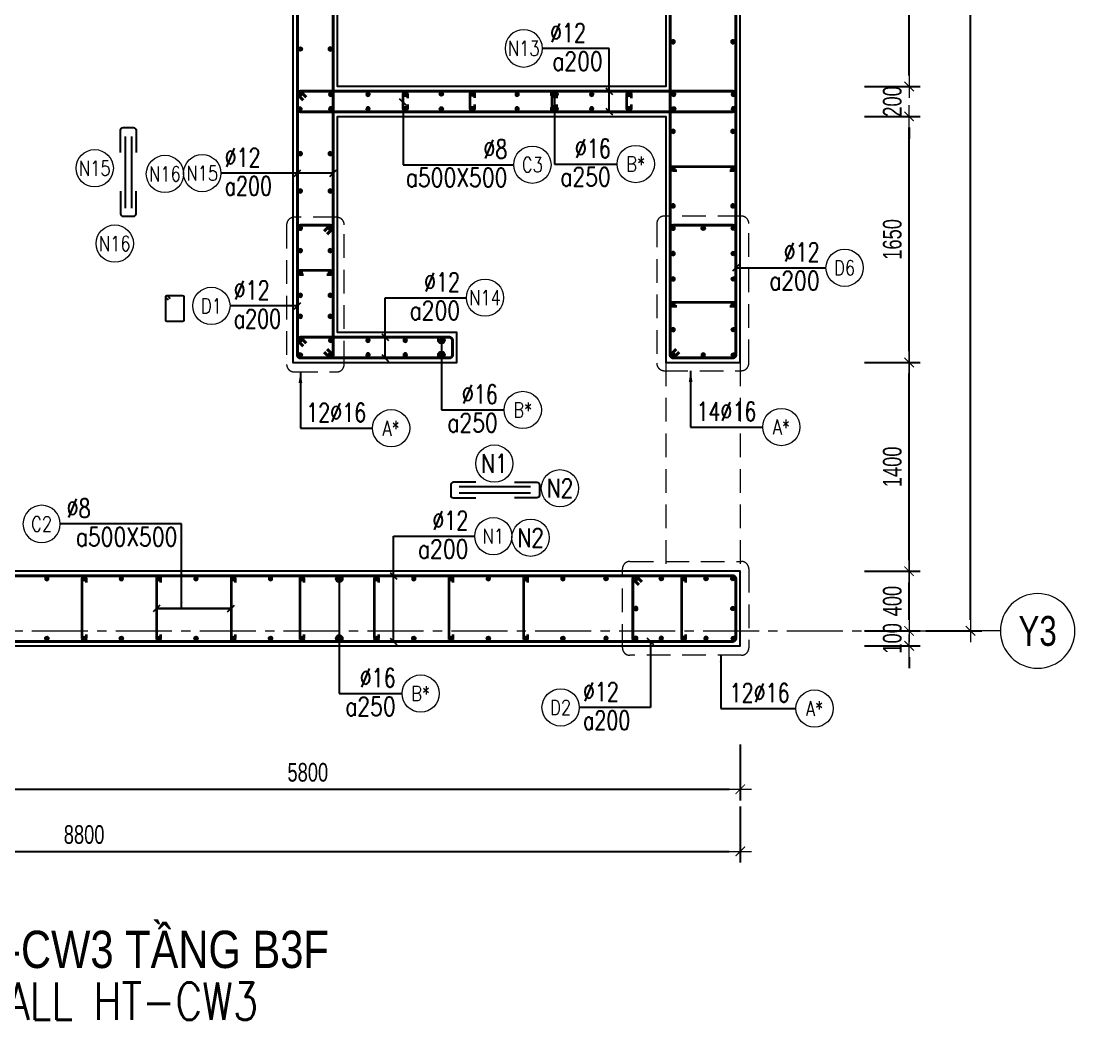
# Model space of a CAD drawing. Header units: millimetres. Extents: x 931337 to 1117500, y 19732 to 157199.
# Drawn here: x 954827 to 961893, y 60725 to 67422 of the extents above; entities that cross this region are included whole.
import ezdxf
from ezdxf.enums import TextEntityAlignment as Align

# ---------------------------------------------------------------- set-up
doc = ezdxf.new("R2010")
doc.units = ezdxf.units.MM
doc.header["$MEASUREMENT"] = 0
for name, pattern in [('HIDDEN', [9.525, 6.35, -3.175]), ('HIDDEN2', [4.7625, 3.175, -1.5875]), ('HT_Dim Grid$0$CENTER2', [1.125, 0.75, -0.125, 0.125, -0.125]), ('HT_Grid$0$CENTER2', [1.125, 0.75, -0.125, 0.125, -0.125])]:
    doc.linetypes.add(name, pattern=pattern)
doc.layers.get('0').update_dxf_attribs({"lineweight": 20})
doc.layers.get('Defpoints').update_dxf_attribs({"color": 151, "lineweight": 9})
doc.layers.add('Hidden', color=9, linetype='HIDDEN')
doc.layers.add('Ligature', color=1, linetype='Continuous')
for name, color, linetype, lineweight in [('HT_Core wall _B3F-B1F$0$NDC_S_WALL', 6, 'Continuous', 25), ('HT_Dim Grid$0$NDC_S_AXIS', 5, 'HT_Dim Grid$0$CENTER2', 13), ('HT_Dim Grid$0$NDC_S_SYMBOL', 1, 'Continuous', 15), ('HT_Dim Grid$0$NDC_S_TEXT SYMBOL', 7, 'Continuous', 20), ('HT_Grid$0$NDC_S_AXIS', 5, 'HT_Grid$0$CENTER2', 13), ('KC-LEADER', 153, 'Continuous', 18), ('KC-THEP', 6, 'Continuous', 40), ('NDC_S_ANNO', 7, 'Continuous', 20), ('NDC_S_BEAM', 3, 'HIDDEN2', 20), ('NDC_S_DIM', 1, 'Continuous', 15), ('NDC_S_ENG TITLE', 3, 'Continuous', 20), ('NDC_S_HIDDEN', 8, 'HIDDEN2', 13), ('NDC_S_LEADER', 1, 'Continuous', 15), ('NDC_S_REBAR', 4, 'Continuous', 35), ('NDC_S_STIRRUP', 4, 'Continuous', 40), ('NDC_S_TEXT SYMBOL', 7, 'Continuous', 20), ('NDC_S_VN TEXT', 7, 'Continuous', 20), ('NDC_S_VN TITLE', 6, 'Continuous', 35)]:
    doc.layers.add(name, color=color, linetype=linetype, lineweight=lineweight)
doc.styles.add('HT_Dim Grid$0$NDC_ANNO', font='', dxfattribs={"width": 0.8})
doc.styles.add('NDC_ANNO', font='', dxfattribs={"width": 0.8})
doc.styles.add('NDC_DIM', font='', dxfattribs={"width": 0.75})
doc.styles.add('NDC_EN TXT', font='romans.shx', dxfattribs={"width": 0.8})
doc.styles.add('NDC_VIE TXT', font='arial.ttf', dxfattribs={"width": 0.8})
doc.styles.get('HT_Dim Grid$0$NDC_ANNO').set_extended_font_data('Dotum')
doc.styles.get('NDC_ANNO').set_extended_font_data('Dotum')
doc.styles.get('NDC_DIM').set_extended_font_data('Dotum')
doc.dimstyles.new('NDC_dim_30', dxfattribs={"dimscale": 30, "dimtxt": 2.5, "dimasz": 1.5, "dimexe": 1.5, "dimexo": 2.5, "dimgap": 1, "dimtad": 1, "dimdec": 0, "dimzin": 0, "dimdsep": 46, "dimtxsty": 'NDC_DIM', "dimblk": 'DIMMARK', "dimcen": 0.09, "dimdle": 1.2, "dimclrd": 1, "dimclre": 1, "dimclrt": 3, "dimadec": 0, "dimazin": 0, "dimtfac": 1, "dimtdec": 0, "dimtix": 1, "dimtofl": 0, "dimtmove": 0, "dimatfit": 3, "dimfxl": 6, "dimfxlon": 1, "dimtolj": 1, "dimtzin": 0, "dimarcsym": 0})
doc.dimstyles.new('NDC_dim_50', dxfattribs={"dimscale": 50, "dimtxt": 2.5, "dimasz": 1.5, "dimexe": 1.5, "dimexo": 2.5, "dimgap": 1, "dimtad": 1, "dimdec": 0, "dimzin": 0, "dimdsep": 46, "dimtxsty": 'NDC_DIM', "dimblk": 'DIMMARK', "dimcen": 0.09, "dimdle": 1.2, "dimclrd": 1, "dimclre": 1, "dimclrt": 3, "dimadec": 0, "dimazin": 0, "dimtfac": 1, "dimtdec": 0, "dimtix": 1, "dimtofl": 0, "dimtmove": 0, "dimatfit": 3, "dimfxl": 6, "dimfxlon": 1, "dimtolj": 1, "dimtzin": 0, "dimarcsym": 0})

# ---------------------------------------------------------------- blocks, each defined once
blk = doc.blocks.new('Drawing name_symbol')
at = {"layer": 'NDC_S_ENG TITLE', "style": 'NDC_EN TXT', "width": 0.8}
blk.add_attdef('SECTDET1', text='', height=5, dxfattribs=at).set_placement((0, 1.01), align=Align.CENTER)
at = {"layer": 'NDC_S_TEXT SYMBOL', "lineweight": 25, "style": 'NDC_ANNO', "width": 0.8}
blk.add_attdef('SSCALE', text='', height=2.5, dxfattribs=at).set_placement((0, -4), align=Align.CENTER)
at = {"layer": 'NDC_S_VN TITLE', "style": 'NDC_VIE TXT', "width": 0.8}
blk.add_attdef('SECTDET2', text='', height=5, dxfattribs=at).set_placement((0, 7.97), align=Align.CENTER)
blk = doc.blocks.new('THEP')
at = {"layer": 'KC-LEADER', "color": 6}
blk.add_circle((0, 0), 14, dxfattribs=at)
at = {"layer": 'KC-THEP'}
for p, q in [((-14, 0), (14, 0)), ((9.9, 9.9), (-9.9, -9.9)), ((-9.9, 9.9), (9.9, -9.9)), ((0, 14), (0, -14))]:
    blk.add_line(p, q, dxfattribs=at)
blk = doc.blocks.new('DIMMARK')
at = {"layer": 'NDC_S_DIM', "color": 1}
blk.add_line((-1.5, 0), (1, 0), dxfattribs=at)
at = {"layer": 'NDC_S_DIM', "color": 2, "const_width": 0.1}
blk.add_lwpolyline([(-0.424, -0.424), (0.424, 0.424)], dxfattribs=at)
blk = doc.blocks.new('*U10')
blk.add_circle((2.5, 0), 2.5)
at = {"layer": 'NDC_S_VN TEXT', "color": 3, "style": 'NDC_EN TXT'}
for tag, width, p in [('DK2', 0.75, (-0.85, 0.85)), ('KC2', 0.8, (-0.85, -2.97))]:
    blk.add_attdef(tag, text='', height=2.5, dxfattribs=dict(at, width=width)).set_placement(p, align=Align.RIGHT)
at = {"layer": 'NDC_S_VN TEXT', "color": 7, "style": 'NDC_EN TXT', "width": 0.8}
blk.add_attdef('SH3', text='', height=2, dxfattribs=at).set_placement((2.5, 0), align=Align.MIDDLE)
blk = doc.blocks.new('*U9')
blk.add_circle((2.5, 0), 2.5)
at = {"layer": 'NDC_S_VN TEXT', "color": 3, "style": 'NDC_EN TXT', "width": 0.75}
blk.add_attdef('DK2', text='', height=2.5, dxfattribs=at).set_placement((-0.85, 0.85), align=Align.RIGHT)
at = {"layer": 'NDC_S_VN TEXT', "color": 7, "style": 'NDC_EN TXT', "width": 0.8}
blk.add_attdef('SH3', text='', height=2, dxfattribs=at).set_placement((2.5, 0), align=Align.MIDDLE)
blk = doc.blocks.new('*U11')
blk.add_circle((-2.5, 0), 2.5)
at = {"layer": 'NDC_S_VN TEXT', "color": 3, "style": 'NDC_EN TXT', "width": 0.75}
for tag, p in [('DK1', (0.5, 0.85)), ('KC1', (0.5, -2.97))]:
    blk.add_attdef(tag, p, '', height=2.5, dxfattribs=at)
at = {"layer": 'NDC_S_VN TEXT', "color": 7, "style": 'NDC_EN TXT', "width": 0.8}
blk.add_attdef('SH2', text='', height=2, dxfattribs=at).set_placement((-2.5, 0), align=Align.MIDDLE)
blk = doc.blocks.new('A$C7BC65A55')
at = {"layer": 'Ligature'}
for p, q in [((-15.2, 372, 0), (-15.2, 38.5, 0)), ((15.2, 372, 0), (15.2, 38.5, 0))]:
    blk.add_line(p, q, dxfattribs=at)
for points in [[(-36.2, 296.5), (-36.2, 400.9, -0.414214), (-24, 413.1), (24, 413.1, -0.414214), (36.2, 400.9), (36.2, 296.5)], [(-36.2, 116.5), (-36.2, 12.2, 0.414214), (-24, 0), (24, 0, 0.414214), (36.2, 12.2), (36.2, 116.5)]]:
    blk.add_lwpolyline(points, format="xyb", dxfattribs=at)
blk = doc.blocks.new('*D713')
at = {"layer": 'Defpoints', "color": 0, "ltscale": 200, "transparency": 16777216}
for p in [(953849.2, 64153.8), (959649.2, 64153.8), (959649.2, 62271.6)]:
    blk.add_point(p, dxfattribs=at)
at = {"layer": 'NDC_S_DIM', "color": 1, "lineweight": -2, "ltscale": 200, "transparency": 16777216}
for p, q in [((953849.2, 62571.6), (953849.2, 62196.6)), ((959649.2, 62571.6), (959649.2, 62196.6)), ((953924.2, 62271.6), (959574.2, 62271.6))]:
    blk.add_line(p, q, dxfattribs=at)
at = {"layer": 'NDC_S_DIM', "color": 1, "lineweight": -2, "ltscale": 200, "transparency": 16777216, "xscale": 75, "yscale": 75, "zscale": 75, "rotation": 180}
blk.add_blockref('DIMMARK', (953849.2, 62271.6), dxfattribs=at)
at = {"layer": 'NDC_S_DIM', "color": 1, "lineweight": -2, "ltscale": 200, "transparency": 16777216, "xscale": 75, "yscale": 75, "zscale": 75}
blk.add_blockref('DIMMARK', (959649.2, 62271.6), dxfattribs=at)
at = {"layer": 'NDC_S_DIM', "color": 3, "ltscale": 200, "transparency": 16777216, "insert": (956749.2, 62384.2), "char_height": 125, "attachment_point": 5, "style": 'NDC_DIM'}
blk.add_mtext('\\A1;5800', dxfattribs=at)
blk = doc.blocks.new('*D732')
at = {"layer": 'Defpoints', "color": 0, "ltscale": 200, "transparency": 16777216}
for p in [(959621.4, 63732.7), (960781.5, 63732.7), (959706.6, 63332.7)]:
    blk.add_point(p, dxfattribs=at)
at = {"layer": 'NDC_S_DIM', "color": 1, "lineweight": -2, "ltscale": 200, "transparency": 16777216}
for p, q in [((960481.5, 63732.7), (960856.5, 63732.7)), ((960781.5, 63407.7), (960781.5, 63657.7)), ((960481.5, 63332.7), (960856.5, 63332.7))]:
    blk.add_line(p, q, dxfattribs=at)
at = {"layer": 'NDC_S_DIM', "color": 1, "lineweight": -2, "ltscale": 200, "transparency": 16777216, "xscale": 75, "yscale": 75, "zscale": 75}
for p, rotation in [((960781.5, 63732.7), 90), ((960781.5, 63332.7), 270)]:
    blk.add_blockref('DIMMARK', p, dxfattribs=dict(at, rotation=rotation))
at = {"layer": 'NDC_S_DIM', "color": 3, "ltscale": 200, "transparency": 16777216, "insert": (960668.9, 63532.7), "char_height": 125, "attachment_point": 5, "rotation": 90, "style": 'NDC_DIM'}
blk.add_mtext('\\A1;400', dxfattribs=at)
blk = doc.blocks.new('*D733')
at = {"layer": 'Defpoints', "color": 0, "ltscale": 200, "transparency": 16777216}
for p in [(959649.2, 65132.7), (960781.5, 65132.7), (959621.4, 63732.7)]:
    blk.add_point(p, dxfattribs=at)
at = {"layer": 'NDC_S_DIM', "color": 1, "lineweight": -2, "ltscale": 200, "transparency": 16777216}
for p, q in [((960481.5, 65132.7), (960856.5, 65132.7)), ((960781.5, 63807.7), (960781.5, 65057.7)), ((960481.5, 63732.7), (960856.5, 63732.7))]:
    blk.add_line(p, q, dxfattribs=at)
at = {"layer": 'NDC_S_DIM', "color": 1, "lineweight": -2, "ltscale": 200, "transparency": 16777216, "xscale": 75, "yscale": 75, "zscale": 75}
for p, rotation in [((960781.5, 65132.7), 90), ((960781.5, 63732.7), 270)]:
    blk.add_blockref('DIMMARK', p, dxfattribs=dict(at, rotation=rotation))
at = {"layer": 'NDC_S_DIM', "color": 3, "ltscale": 200, "transparency": 16777216, "insert": (960668.9, 64432.7), "char_height": 125, "attachment_point": 5, "rotation": 90, "style": 'NDC_DIM'}
blk.add_mtext('\\A1;1400', dxfattribs=at)
blk = doc.blocks.new('*D734')
at = {"layer": 'Defpoints', "color": 0, "ltscale": 200, "transparency": 16777216}
for p in [(959149.2, 66782.7), (960781.5, 66782.7), (959649.2, 65132.7)]:
    blk.add_point(p, dxfattribs=at)
at = {"layer": 'NDC_S_DIM', "color": 1, "lineweight": -2, "ltscale": 200, "transparency": 16777216}
for p, q in [((960481.5, 66782.7), (960856.5, 66782.7)), ((960781.5, 65207.7), (960781.5, 66707.7)), ((960481.5, 65132.7), (960856.5, 65132.7))]:
    blk.add_line(p, q, dxfattribs=at)
at = {"layer": 'NDC_S_DIM', "color": 1, "lineweight": -2, "ltscale": 200, "transparency": 16777216, "xscale": 75, "yscale": 75, "zscale": 75}
for p, rotation in [((960781.5, 66782.7), 90), ((960781.5, 65132.7), 270)]:
    blk.add_blockref('DIMMARK', p, dxfattribs=dict(at, rotation=rotation))
at = {"layer": 'NDC_S_DIM', "color": 3, "ltscale": 200, "transparency": 16777216, "insert": (960668.9, 65957.7), "char_height": 125, "attachment_point": 5, "rotation": 90, "style": 'NDC_DIM'}
blk.add_mtext('\\A1;1650', dxfattribs=at)
blk = doc.blocks.new('*D735')
at = {"layer": 'Defpoints', "color": 0, "ltscale": 200, "transparency": 16777216}
for p in [(959149.2, 66982.7), (960781.5, 66982.7), (959149.2, 66782.7)]:
    blk.add_point(p, dxfattribs=at)
at = {"layer": 'NDC_S_DIM', "color": 1, "lineweight": -2, "ltscale": 200, "transparency": 16777216}
for p, q in [((960781.5, 67057.7), (960781.5, 67132.7)), ((960481.5, 66982.7), (960856.5, 66982.7)), ((960481.5, 66782.7), (960856.5, 66782.7)), ((960781.5, 66707.7), (960781.5, 66632.7))]:
    blk.add_line(p, q, dxfattribs=at)
at = {"layer": 'NDC_S_DIM', "color": 1, "lineweight": -2, "ltscale": 200, "transparency": 16777216, "xscale": 75, "yscale": 75, "zscale": 75}
for p, rotation in [((960781.5, 66982.7), 270), ((960781.5, 66782.7), 90)]:
    blk.add_blockref('DIMMARK', p, dxfattribs=dict(at, rotation=rotation))
at = {"layer": 'NDC_S_DIM', "color": 3, "ltscale": 200, "transparency": 16777216, "insert": (960668.9, 66882.7), "char_height": 125, "attachment_point": 5, "rotation": 90, "style": 'NDC_DIM'}
blk.add_mtext('\\A1;200', dxfattribs=at)
blk = doc.blocks.new('*D736')
at = {"layer": 'Defpoints', "color": 0, "ltscale": 200, "transparency": 16777216}
for p in [(959149.2, 71932.7), (960781.5, 71932.7), (959149.2, 66982.7)]:
    blk.add_point(p, dxfattribs=at)
at = {"layer": 'NDC_S_DIM', "color": 1, "lineweight": -2, "ltscale": 200, "transparency": 16777216}
for p, q in [((960481.5, 71932.7), (960856.5, 71932.7)), ((960781.5, 67057.7), (960781.5, 71857.7)), ((960481.5, 66982.7), (960856.5, 66982.7))]:
    blk.add_line(p, q, dxfattribs=at)
at = {"layer": 'NDC_S_DIM', "color": 1, "lineweight": -2, "ltscale": 200, "transparency": 16777216, "xscale": 75, "yscale": 75, "zscale": 75}
for p, rotation in [((960781.5, 71932.7), 90), ((960781.5, 66982.7), 270)]:
    blk.add_blockref('DIMMARK', p, dxfattribs=dict(at, rotation=rotation))
at = {"layer": 'NDC_S_DIM', "color": 3, "ltscale": 200, "transparency": 16777216, "insert": (960668.9, 69457.7), "char_height": 125, "attachment_point": 5, "rotation": 90, "style": 'NDC_DIM'}
blk.add_mtext('\\A1;4950', dxfattribs=at)
blk = doc.blocks.new('*D738')
at = {"layer": 'Defpoints', "color": 0, "ltscale": 200, "transparency": 16777216}
for p in [(960442.6, 72332.7), (961193.2, 72332.7), (960442.6, 63332.7)]:
    blk.add_point(p, dxfattribs=at)
at = {"layer": 'NDC_S_DIM', "color": 1, "lineweight": -2, "ltscale": 200, "transparency": 16777216}
for p, q in [((960893.2, 72332.7), (961268.2, 72332.7)), ((961193.2, 63407.7), (961193.2, 72257.7)), ((960893.2, 63332.7), (961268.2, 63332.7))]:
    blk.add_line(p, q, dxfattribs=at)
at = {"layer": 'NDC_S_DIM', "color": 1, "lineweight": -2, "ltscale": 200, "transparency": 16777216, "xscale": 75, "yscale": 75, "zscale": 75}
for p, rotation in [((961193.2, 72332.7), 90), ((961193.2, 63332.7), 270)]:
    blk.add_blockref('DIMMARK', p, dxfattribs=dict(at, rotation=rotation))
at = {"layer": 'NDC_S_DIM', "color": 3, "ltscale": 200, "transparency": 16777216, "insert": (961080.6, 67832.7), "char_height": 125, "attachment_point": 5, "rotation": 90, "style": 'NDC_DIM'}
blk.add_mtext('\\A1;9000', dxfattribs=at)
blk = doc.blocks.new('*U93')
at = {"layer": 'HT_Dim Grid$0$NDC_S_SYMBOL'}
blk.add_line((5, 0), (9, 0), dxfattribs=at)
blk.add_circle((0, 0), 5, dxfattribs=at)
at = {"layer": 'HT_Dim Grid$0$NDC_S_TEXT SYMBOL', "color": 7, "style": 'HT_Dim Grid$0$NDC_ANNO', "width": 0.8}
blk.add_attdef('GRID', text='', height=4, rotation=270, dxfattribs=at).set_placement((0, 0), align=Align.MIDDLE)
blk = doc.blocks.new('*D740')
at = {"layer": 'Defpoints', "color": 0, "ltscale": 200, "transparency": 16777216}
for p in [(959706.6, 63332.7), (959649.2, 63232.7), (960781.5, 63232.7)]:
    blk.add_point(p, dxfattribs=at)
at = {"layer": 'NDC_S_DIM', "color": 1, "lineweight": -2, "ltscale": 200, "transparency": 16777216}
for p, q in [((960781.5, 63407.7), (960781.5, 63482.7)), ((960481.5, 63332.7), (960856.5, 63332.7)), ((960481.5, 63232.7), (960856.5, 63232.7)), ((960781.5, 63157.7), (960781.5, 63082.7))]:
    blk.add_line(p, q, dxfattribs=at)
at = {"layer": 'NDC_S_DIM', "color": 1, "lineweight": -2, "ltscale": 200, "transparency": 16777216, "xscale": 75, "yscale": 75, "zscale": 75}
for p, rotation in [((960781.5, 63332.7), 270), ((960781.5, 63232.7), 90)]:
    blk.add_blockref('DIMMARK', p, dxfattribs=dict(at, rotation=rotation))
at = {"layer": 'NDC_S_DIM', "color": 3, "ltscale": 200, "transparency": 16777216, "insert": (960668.9, 63282.7), "char_height": 125, "attachment_point": 5, "rotation": 90, "style": 'NDC_DIM'}
blk.add_mtext('\\A1;100', dxfattribs=at)
blk = doc.blocks.new('*D747')
at = {"layer": 'Defpoints', "color": 0, "ltscale": 200, "transparency": 16777216}
for p in [(959649.2, 63611.5), (950849.2, 63112), (959649.2, 61854.5)]:
    blk.add_point(p, dxfattribs=at)
at = {"layer": 'NDC_S_DIM', "color": 1, "lineweight": -2, "ltscale": 200, "transparency": 16777216}
for p, q in [((950849.2, 62154.5), (950849.2, 61779.5)), ((959649.2, 62154.5), (959649.2, 61779.5)), ((950924.2, 61854.5), (959574.2, 61854.5))]:
    blk.add_line(p, q, dxfattribs=at)
at = {"layer": 'NDC_S_DIM', "color": 1, "lineweight": -2, "ltscale": 200, "transparency": 16777216, "xscale": 75, "yscale": 75, "zscale": 75, "rotation": 180}
blk.add_blockref('DIMMARK', (950849.2, 61854.5), dxfattribs=at)
at = {"layer": 'NDC_S_DIM', "color": 1, "lineweight": -2, "ltscale": 200, "transparency": 16777216, "xscale": 75, "yscale": 75, "zscale": 75}
blk.add_blockref('DIMMARK', (959649.2, 61854.5), dxfattribs=at)
at = {"layer": 'NDC_S_DIM', "color": 3, "ltscale": 200, "transparency": 16777216, "insert": (955249.2, 61967), "char_height": 125, "attachment_point": 5, "style": 'NDC_DIM'}
blk.add_mtext('\\A1;8800', dxfattribs=at)

msp = doc.modelspace()

# ---------------------------------------------------------------- linework, layer by layer
for centre in [(955320.463, 66435.011), (955791.432, 66396.851), (955454.911, 65930.008), (957999.86, 64454.904), (958439.961, 64289.147), (958243.131, 63957.633)]:
    msp.add_circle(centre, 125)
at = {"layer": 'HT_Core wall _B3F-B1F$0$NDC_S_WALL'}
for points in [[(956649.189, 69582.693), (956649.189, 65132.693), (957749.189, 65132.693), (957749.189, 65332.693), (956949.189, 65332.693), (956949.189, 66782.693), (959149.189, 66782.693), (959149.189, 65132.693), (959649.189, 65132.693), (959649.189, 72432.693)], [(959149.189, 71932.693), (959149.189, 66982.693), (956949.189, 66982.693), (956949.189, 71932.693)], [(947849.189, 63232.693), (959649.189, 63232.693), (959649.189, 63732.693), (953849.189, 63732.693), (953849.189, 69582.693)]]:
    msp.add_lwpolyline(points, dxfattribs=at)
at = {"layer": 'HT_Grid$0$NDC_S_AXIS', "ltscale": 500}
msp.add_line((945899.813, 63332.693), (961193.189, 63332.693), dxfattribs=at)
at = {"layer": 'Ligature'}
msp.add_lwpolyline([(955814.676, 65551.016), (955798.71, 65566.982, -0.66817864), (955804.483, 65580.92), (955909.112, 65580.92, -0.41421356), (955917.277, 65572.756), (955917.277, 65415.648, -0.41421356), (955909.112, 65407.483), (955804.483, 65407.483, -0.41421356), (955796.318, 65415.648), (955796.318, 65572.756, -0.66817864), (955810.256, 65578.529), (955826.222, 65562.563)], format="xyb", dxfattribs=at)
at = {"layer": 'NDC_S_BEAM', "ltscale": 50}
for p, q in [((959149.189, 65132.693), (959149.189, 63732.693)), ((959649.189, 65132.693), (959649.189, 63732.693))]:
    msp.add_line(p, q, dxfattribs=at)
at = {"layer": 'NDC_S_HIDDEN', "ltscale": 50}
for points in [[(956657.304, 65069.606), (956943.374, 65069.606, 0.41421356), (956993.374, 65119.606), (956993.374, 66056.082, 0.41421356), (956943.374, 66106.082), (956657.304, 66106.082, 0.41421356), (956607.304, 66056.082), (956607.304, 65119.606, 0.41421356)], [(959656.591, 66113.967), (959139.25, 66113.967, 0.41421356), (959089.25, 66063.967), (959089.25, 65127.491, 0.41421356), (959139.25, 65077.491), (959656.591, 65077.491, 0.41421356), (959706.591, 65127.491), (959706.591, 66063.967, 0.41421356)], [(959656.591, 63169.606), (958908.9, 63169.606, -0.41421356), (958858.9, 63219.606), (958858.9, 63748.411, -0.41421356), (958908.9, 63798.411), (959656.591, 63798.411, -0.41421356), (959706.591, 63748.411), (959706.591, 63219.606, -0.41421356)]]:
    msp.add_lwpolyline(points, format="xyb", close=True, dxfattribs=at)
at = {"layer": 'NDC_S_REBAR'}
for points in [[(957417.701, 66861.438), (957417.701, 66836.438, -1), (957387.701, 66836.438), (957387.701, 66930.845, -1), (957417.701, 66930.845), (957417.701, 66905.845)], [(957867.112, 66862.846), (957867.112, 66837.846, -1), (957837.112, 66837.846), (957837.112, 66932.253, -1), (957867.112, 66932.253), (957867.112, 66907.253)], [(958417.701, 66861.438), (958417.701, 66836.438, -1), (958387.701, 66836.438), (958387.701, 66930.845, -1), (958417.701, 66930.845), (958417.701, 66905.845)], [(958917.701, 66861.438), (958917.701, 66836.438, -1), (958887.701, 66836.438), (958887.701, 66930.845, -1), (958917.701, 66930.845), (958917.701, 66905.845)], [(959224.189, 66417.693), (959199.189, 66417.693, -1), (959199.189, 66447.693), (959604.658, 66447.693, -1), (959604.658, 66417.693), (959579.658, 66417.693)], [(956720.727, 65720.794), (956695.727, 65720.794, -1), (956695.727, 65750.794), (956902.751, 65750.794, -1), (956902.751, 65720.794), (956877.751, 65720.794)], [(959224.189, 65507.693), (959199.189, 65507.693, -1), (959199.189, 65537.693), (959604.658, 65537.693, -1), (959604.658, 65507.693), (959579.658, 65507.693)], [(955264.3, 63657.693), (955264.3, 63682.693, 1), (955234.3, 63682.693), (955234.3, 63282.693, 1), (955264.3, 63282.693), (955264.3, 63307.693)], [(955764.3, 63657.693), (955764.3, 63682.693, 1), (955734.3, 63682.693), (955734.3, 63282.693, 1), (955764.3, 63282.693), (955764.3, 63307.693)], [(956264.3, 63657.693), (956264.3, 63682.693, 1), (956234.3, 63682.693), (956234.3, 63282.693, 1), (956264.3, 63282.693), (956264.3, 63307.693)], [(956724.852, 63657.693), (956724.852, 63682.693, 1), (956694.852, 63682.693), (956694.852, 63282.693, 1), (956724.852, 63282.693), (956724.852, 63307.693)], [(957224.852, 63657.693), (957224.852, 63682.693, 1), (957194.852, 63682.693), (957194.852, 63282.693, 1), (957224.852, 63282.693), (957224.852, 63307.693)], [(957724.852, 63657.693), (957724.852, 63682.693, 1), (957694.852, 63682.693), (957694.852, 63282.693, 1), (957724.852, 63282.693), (957724.852, 63307.693)], [(958224.852, 63657.693), (958224.852, 63682.693, 1), (958194.852, 63682.693), (958194.852, 63282.693, 1), (958224.852, 63282.693), (958224.852, 63307.693)], [(959284.451, 63657.693), (959284.451, 63682.693, 1), (959254.451, 63682.693), (959254.451, 63282.693, 1), (959284.451, 63282.693), (959284.451, 63307.693)]]:
    msp.add_lwpolyline(points, format="xyb", dxfattribs=at)
at = {"layer": 'NDC_S_STIRRUP'}
for points in [[(956879.189, 65222.693), (956919.189, 65182.693, -0.41421356), (956899.189, 65162.693), (956699.189, 65162.693, -0.41421356), (956679.189, 65182.693), (956679.189, 72382.693, -0.41421356), (956699.189, 72402.693), (956899.189, 72402.693, -0.41421356), (956919.189, 72382.693), (956919.189, 65182.693, -0.41421356), (956899.189, 65162.693), (956859.189, 65202.693)], [(959219.189, 72342.693), (959179.189, 72382.693, -0.41421356), (959199.189, 72402.693), (959599.189, 72402.693, -0.41421356), (959619.189, 72382.693), (959619.189, 65182.693, -0.41421356), (959599.189, 65162.693), (959199.189, 65162.693, -0.41421356), (959179.189, 65182.693), (959179.189, 72382.693, -0.41421356), (959199.189, 72402.693), (959239.189, 72362.693)], [(956719.189, 66891.778), (956679.189, 66931.778, -0.41421356), (956699.189, 66951.778), (959599.189, 66951.778, -0.41421356), (959619.189, 66931.778), (959619.189, 66832.693, -0.41421356), (959599.189, 66812.693), (956699.189, 66812.693, -0.41421356), (956679.189, 66832.693), (956679.189, 66931.778, -0.41421356), (956699.189, 66951.778), (956739.189, 66911.778)], [(956879.3, 65992.693), (956919.3, 66032.693, 0.41421356), (956899.3, 66052.693), (956699.3, 66052.693, 0.41421356), (956679.3, 66032.693), (956679.189, 65182.693, 0.41421356), (956699.189, 65162.693), (956899.189, 65162.693, 0.41421356), (956919.189, 65182.693), (956919.3, 66032.693, 0.41421356), (956899.3, 66052.693), (956859.3, 66012.693)], [(959219.189, 65222.693), (959179.189, 65182.693, 0.41421356), (959199.189, 65162.693), (959599.189, 65162.693, 0.41421356), (959619.189, 65182.693), (959619.189, 66032.51, 0.41421356), (959599.189, 66052.51), (959199.189, 66052.51, 0.41421356), (959179.189, 66032.51), (959179.189, 65182.693, 0.41421356), (959199.189, 65162.693), (959239.189, 65202.693)], [(956719.189, 65241.778), (956679.189, 65281.778, -0.41421356), (956699.189, 65301.778), (957699.189, 65301.778, -0.41421356), (957719.189, 65281.778), (957719.189, 65182.693, -0.41421356), (957699.189, 65162.693), (956699.189, 65162.693, -0.41421356), (956679.189, 65182.693), (956679.189, 65281.778, -0.41421356), (956699.189, 65301.778), (956739.189, 65261.778)], [(947939.189, 63662.693), (947899.189, 63702.693, 0.41421356), (947879.189, 63682.693), (947879.189, 63282.693, 0.41421356), (947899.189, 63262.693), (959599.189, 63262.693, 0.41421356), (959619.189, 63282.693), (959619.189, 63682.693, 0.41421356), (959599.189, 63702.693), (947899.189, 63702.693, 0.41421356), (947879.189, 63682.693), (947919.189, 63642.693)], [(958989.189, 63662.693), (958949.189, 63702.693, 0.41421356), (958929.189, 63682.693), (958929.189, 63282.693, 0.41421356), (958949.189, 63262.693), (959599.189, 63262.693, 0.41421356), (959619.189, 63282.693), (959619.189, 63682.693, 0.41421356), (959599.189, 63702.693), (958949.189, 63702.693, 0.41421356), (958929.189, 63682.693), (958969.189, 63642.693)]]:
    msp.add_lwpolyline(points, format="xyb", dxfattribs=at)

# ---------------------------------------------------------------- block references
at = {"layer": 'Hidden', "xscale": 1.44, "yscale": 1.44, "zscale": 1.44}
msp.add_blockref('A$C7BC65A55', (955545.543, 66112.73, 0.03), dxfattribs=at)
at = {"layer": 'Hidden', "xscale": 1.44, "yscale": 1.44, "zscale": 1.44, "rotation": 270}
msp.add_blockref('A$C7BC65A55', (957707.749, 64277.378, 0.03), dxfattribs=at)
at = {"layer": 'HT_Dim Grid$0$NDC_S_AXIS'}
ref = msp.add_blockref('*U93', (961643.189, 63332.693), dxfattribs=dict(at, xscale=-50, yscale=50, zscale=50))
ref.add_attrib('GRID', 'Y3', dxfattribs={"layer": 'HT_Dim Grid$0$NDC_S_TEXT SYMBOL', "color": 7, "height": 200, "style": 'HT_Dim Grid$0$NDC_ANNO', "width": 0.8}).set_placement((961643.189, 63332.693), align=Align.MIDDLE)
at = {"layer": 'KC-THEP', "xscale": -1}
for p, rotation in [((959199.189, 67282.693), 170.331435563619), ((959599.189, 67282.693), 170.331435563619), ((956899.189, 67234.24), 350.3314355636191), ((956902.701, 66930.845), 170.331435563619), ((957152.701, 66930.845), 170.331435563619), ((957402.701, 66930.845), 170.331435563619), ((957852.112, 66932.253), 170.331435563619), ((958152.701, 66930.845), 170.331435563619), ((958402.701, 66930.845), 170.331435563619), ((958652.701, 66930.845), 170.331435563619), ((958902.701, 66930.845), 170.331435563619), ((959202.701, 66930.845), 170.331435563619), ((959602.701, 66930.845), 170.331435563619), ((956902.701, 66833.345), 170.331435563619), ((957152.701, 66833.345), 170.331435563619), ((957402.701, 66833.345), 170.331435563619), ((957852.112, 66832.693), 170.331435563619), ((958152.701, 66833.345), 170.331435563619), ((958402.701, 66833.345), 170.331435563619), ((958652.701, 66833.345), 170.331435563619), ((958902.701, 66833.345), 170.331435563619), ((959602.701, 66833.345), 170.331435563619), ((959199.189, 66682.693), 170.331435563619), ((959599.189, 66682.693), 170.331435563619), ((956699.189, 66532.693), 350.3314355640657), ((956899.189, 66532.693), 350.3314355640657), ((959199.189, 66432.693), 170.331435563619), ((959599.189, 66432.693), 170.331435563619), ((956699.189, 66282.693), 350.3314355640657), ((956899.189, 66282.693), 350.3314355640657), ((959199.189, 66182.693), 170.331435563619), ((959599.189, 66182.693), 170.331435563619), ((956699.189, 66032.693), 350.3314355640657), ((956899.189, 66032.693), 350.3314355640657), ((959199.189, 66032.693), 170.331435563619), ((956699.189, 65882.693), 350.3314355640657), ((956899.189, 65882.693), 350.3314355640657), ((959199.189, 65862.693), 170.331435563619), ((956699.189, 65732.693), 350.3314355640657), ((956899.189, 65732.693), 350.3314355640657), ((959199.189, 65692.693), 170.331435563619), ((956699.189, 65582.693), 350.3314355640657), ((956699.189, 65582.693), 350.3314355640657), ((956699.3, 65582.693), 350.3314355636191), ((956899.189, 65582.693), 350.3314355640657), ((956899.189, 65582.693), 350.3314355640657), ((959199.189, 65522.693), 170.331435563619), ((956699.189, 65441.934), 350.3314355640657), ((956699.189, 65441.934), 350.3314355640657), ((956699.3, 65441.934), 350.3314355636191), ((956899.189, 65441.934), 350.3314355640657), ((956899.189, 65441.934), 350.3314355640657), ((959199.189, 65352.693), 170.331435563619), ((956902.701, 65280.845), 170.331435563619), ((957152.701, 65280.845), 170.331435563619), ((957402.701, 65280.845), 170.331435563619), ((956695.677, 65182.693), 350.3314355640657), ((956695.677, 65182.693), 350.3314355640657), ((957152.701, 65183.345), 170.331435563619), ((957402.701, 65183.345), 170.331435563619), ((959199.189, 65182.693), 170.331435563619), ((959400.945, 65182.693), 170.331435563619), ((954999.3, 63682.693), 350.3314355636191), ((955249.3, 63682.693), 350.3314355636191), ((955499.3, 63682.693), 350.3314355636191), ((955749.3, 63682.693), 350.3314355636191), ((955999.3, 63682.693), 350.3314355636191), ((956249.3, 63682.693), 350.3314355636191), ((956499.3, 63682.693), 350.3314355636191), ((956709.852, 63682.693), 350.3314355636191), ((956959.852, 63682.693), 350.3314355636191), ((957209.852, 63682.693), 350.3314355636191), ((957459.852, 63682.693), 350.3314355636191), ((957709.852, 63682.693), 350.3314355636191), ((957959.852, 63682.693), 350.3314355636191), ((958209.852, 63682.693), 350.3314355636191), ((958459.852, 63682.693), 350.3314355636191), ((958949.189, 63482.693), 350.3314355636191), ((958749.189, 63282.693), 170.331435563619), ((958949.189, 63282.693), 170.331435563619), ((959119.451, 63282.693), 170.331435563619), ((959269.451, 63282.693), 170.331435563619), ((959419.451, 63282.693), 170.331435563619)]:
    msp.add_blockref('THEP', p, dxfattribs=dict(at, rotation=rotation))
at = {"layer": 'KC-THEP'}
for p, rotation in [((956699.217, 67233.939), 189.6685644363809), ((956695.677, 66930.845), 189.6685644363809), ((957645.088, 66932.253), 189.6685644363809), ((956695.677, 66833.345), 189.6685644363809), ((957645.088, 66832.693), 189.6685644363809), ((959202.701, 66833.626), 9.668564436380946), ((959400.945, 66032.51), 9.668564436380946), ((959602.701, 66032.693), 9.668564436380946), ((959602.701, 65862.693), 9.668564436380946), ((959602.701, 65692.693), 9.668564436380946), ((959602.701, 65522.693), 9.668564436380946), ((959602.701, 65352.693), 9.668564436380946), ((956695.677, 65280.845), 189.6685644363809), ((957645.088, 65282.253), 189.6685644363809), ((956699.3, 65182.693), 189.6685644363809), ((956899.189, 65182.693), 189.6685644368275), ((956899.189, 65182.693), 189.6685644368275), ((957645.088, 65182.693), 189.6685644363809), ((959602.701, 65182.693), 9.668564436380946), ((958749.189, 63682.693), 9.668564436380946), ((958949.189, 63682.693), 9.66856443638095), ((959119.451, 63682.693), 9.66856443638095), ((959269.451, 63682.693), 9.66856443638095), ((959419.451, 63682.693), 9.66856443638095), ((959599.189, 63682.693), 9.66856443638095), ((959599.189, 63482.693), 9.66856443638095), ((954999.3, 63282.693), 189.6685644363809), ((955249.3, 63282.693), 189.6685644363809), ((955499.3, 63282.693), 189.6685644363809), ((955749.3, 63282.693), 189.6685644363809), ((955999.3, 63282.693), 189.6685644363809), ((956249.3, 63282.693), 189.6685644363809), ((956499.3, 63282.693), 189.6685644363809), ((956709.852, 63282.693), 189.6685644363809), ((956959.852, 63282.693), 189.6685644363809), ((957209.852, 63282.693), 189.6685644363809), ((957459.852, 63282.693), 189.6685644363809), ((957709.852, 63282.693), 189.6685644363809), ((957959.852, 63282.693), 189.6685644363809), ((958209.852, 63282.693), 189.6685644363809), ((958459.852, 63282.693), 189.6685644363809), ((959602.701, 63282.693), 9.66856443638095)]:
    msp.add_blockref('THEP', p, dxfattribs=dict(at, rotation=rotation))
at = {"layer": 'NDC_S_ANNO'}
ref = msp.add_blockref('Drawing name_symbol', (954313.901, 60674.083), dxfattribs=dict(at, xscale=50, yscale=50, zscale=50))
ref.add_attrib('SECTDET1', 'DETAIL OF CORE WALL HT-CW3', dxfattribs={"layer": 'NDC_S_ENG TITLE', "height": 250, "style": 'NDC_EN TXT', "width": 0.8}).set_placement((954313.901, 60724.646), align=Align.CENTER)
ref.add_attrib('SECTDET2', 'CHI TIẾT LÕI VÁCH HT-CW3 TẦNG B3F', dxfattribs={"layer": 'NDC_S_VN TITLE', "height": 250, "style": 'NDC_VIE TXT', "width": 0.8}).set_placement((954313.901, 61072.616), align=Align.CENTER)
at = {"layer": 'NDC_S_VN TEXT'}
ref = msp.add_blockref('*U10', (958322.211, 67238.626), dxfattribs=dict(at, xscale=-50, yscale=50, zscale=50))
ref.add_attrib('SH3', 'N13', dxfattribs={"color": 7, "height": 100, "style": 'NDC_EN TXT', "width": 0.8}).set_placement((958197.211, 67238.626), align=Align.MIDDLE)
ref.add_attrib('DK2', '%%C12', dxfattribs={"color": 3, "height": 125, "style": 'NDC_EN TXT', "width": 0.75}).set_placement((958614.711, 67280.901), align=Align.RIGHT)
ref.add_attrib('KC2', 'a200', dxfattribs={"color": 3, "height": 125, "style": 'NDC_EN TXT', "width": 0.8}).set_placement((958726.616, 67089.998), align=Align.RIGHT)
at = {"layer": 'NDC_S_VN TEXT', "xscale": 50, "yscale": 50, "zscale": 50}
for name, p, values in [('*U11', (956166.375, 66402.019), {'SH2': 'N15', 'DK1': '%%C12', 'KC1': 'a200'}), ('*U10', (958130.093, 66458.625), {'SH3': 'C3', 'DK2': '%%c8', 'KC2': 'a500X500'}), ('*U10', (958823.275, 66463.023), {'SH3': 'B*', 'DK2': '%%C16', 'KC2': 'a250'}), ('*U10', (960223.746, 65767.404), {'SH3': 'D6', 'DK2': '%%C12', 'KC2': 'a200'}), ('*U10', (957812.582, 65567.056), {'SH3': 'N14', 'DK2': '%%C12', 'KC2': 'a200'}), ('*U11', (956227.6, 65512.017), {'SH2': 'D1', 'DK1': '%%C12', 'KC1': 'a200'}), ('*U10', (958065.652, 64814.373), {'SH3': 'B*', 'DK2': '%%C16', 'KC2': 'a250'}), ('*U9', (957182.974, 64691.897), {'SH3': 'A*', 'DK2': '12%%C16'}), ('*U9', (959799.677, 64699.782), {'SH3': 'A*', 'DK2': '14%%C16'}), ('*U10', (957868.409, 63967.971), {'SH3': 'N1', 'DK2': '%%C12', 'KC2': 'a200'}), ('*U10', (957380.934, 62912.981), {'SH3': 'B*', 'DK2': '%%C16', 'KC2': 'a250'}), ('*U11', (958569.36, 62819.483), {'SH2': 'D2', 'DK1': '%%C12', 'KC1': 'a200'}), ('*U9', (960022.406, 62812.388), {'SH3': 'A*', 'DK2': '12%%C16'})]:
    msp.add_blockref(name, p, dxfattribs=at).add_auto_attribs(values)
at = {"layer": 'NDC_S_VN TEXT'}
ref = msp.add_blockref('*U10', (955089.275, 64050.036), dxfattribs=dict(at, xscale=-50, yscale=50, zscale=50))
ref.add_attrib('SH3', 'C2', dxfattribs={"color": 7, "height": 100, "style": 'NDC_EN TXT', "width": 0.8}).set_placement((954964.275, 64050.036), align=Align.MIDDLE)
ref.add_attrib('DK2', '%%c8', dxfattribs={"color": 3, "height": 125, "style": 'NDC_EN TXT', "width": 0.75}).set_placement((955292.49, 64092.311), align=Align.RIGHT)
ref.add_attrib('KC2', 'a500X500', dxfattribs={"color": 3, "height": 125, "style": 'NDC_EN TXT', "width": 0.8}).set_placement((955874.633, 63901.409), align=Align.RIGHT)

# ---------------------------------------------------------------- texts
at = {"layer": 'NDC_S_VN TEXT', "color": 7, "style": 'NDC_EN TXT', "width": 0.8}
for tag, height, p in [('N15', 100, (955320.463, 66435.011)), ('N16', 100, (955791.432, 66396.851)), ('N16', 100, (955454.911, 65930.008)), ('N1', 125, (957999.86, 64454.904)), ('N2', 125, (958439.961, 64289.147)), ('N2', 125, (958243.131, 63957.633))]:
    msp.add_attdef(tag, text='3', height=height, dxfattribs=at).set_placement(p, align=Align.MIDDLE)

# ---------------------------------------------------------------- dimensions: what is measured, and where the dimension line sits
at = {"layer": 'NDC_S_DIM', "ltscale": 200}
for base, p1, p2, picture, middle in [((961193.189, 72332.693), (960442.646, 63332.693), (960442.646, 72332.693), '*D738', (961080.604, 67832.693)), ((960781.534, 63732.693), (959706.591, 63332.693), (959621.404, 63732.693), '*D732', (960668.949, 63532.693))]:
    dim = msp.add_linear_dim(base=base, p1=p1, p2=p2, angle=90, dimstyle='NDC_dim_50', dxfattribs=at)
    dim.commit()
    dim.dimension.update_dxf_attribs({"geometry": picture, "text_midpoint": middle})
for base, p1, p2, picture, middle in [((960781.534, 71932.693), (959149.189, 66982.693), (959149.189, 71932.693), '*D736', (960668.949, 69457.693)), ((960781.534, 66982.693), (959149.189, 66782.693), (959149.189, 66982.693), '*D735', (960668.949, 66882.693)), ((960781.534, 66782.693), (959649.189, 65132.693), (959149.189, 66782.693), '*D734', (960668.949, 65957.693)), ((960781.534, 65132.693), (959621.404, 63732.693), (959649.189, 65132.693), '*D733', (960668.949, 64432.693)), ((960781.534, 63232.693), (959706.591, 63332.693), (959649.189, 63232.693), '*D740', (960668.949, 63282.693))]:
    dim = msp.add_linear_dim(base=base, p1=p1, p2=p2, angle=90, dimstyle='NDC_dim_50', override={"dimtmove": 1}, dxfattribs=at)
    dim.commit()
    dim.dimension.update_dxf_attribs({"geometry": picture, "text_midpoint": middle})
for base, p1, p2, picture, middle in [((959649.189, 62271.603), (953849.189, 64153.827), (959649.189, 64153.827), '*D713', (956749.189, 62384.188)), ((959649.189, 61854.458), (950849.189, 63112.032), (959649.189, 63611.508), '*D747', (955249.189, 61967.043))]:
    dim = msp.add_linear_dim(base=base, p1=p1, p2=p2, dimstyle='NDC_dim_50', override={"dimtmove": 1}, dxfattribs=at)
    dim.commit()
    dim.dimension.update_dxf_attribs({"geometry": picture, "text_midpoint": middle})

# ---------------------------------------------------------------- leaders
at = {"layer": 'NDC_S_LEADER'}
for points, dimstyle, override in [([(958769.646, 66816.131), (958769.646, 67238.445), (958322.211, 67238.445)], 'NDC_dim_30', {"dimgap": 1, "dimtad": 0, "dimldrblk": 'Oblique'}), ([(958769.646, 66951.778), (958769.646, 67238.445), (958322.211, 67238.445)], 'NDC_dim_30', {"dimtad": 0, "dimldrblk": 'Oblique'}), ([(958402.711, 66931.176), (958402.664, 66462.842), (958823.275, 66462.842)], 'NDC_dim_30', {"dimgap": 1, "dimtad": 0, "dimldrblk": 'Origin'}), ([(957387.701, 66877.747), (957387.701, 66458.625), (958130.093, 66458.625)], 'NDC_dim_30', {"dimtad": 0, "dimldrblk": 'Oblique'}), ([(958402.664, 66832.735), (958402.664, 66462.842), (958823.275, 66462.842)], 'NDC_dim_30', {"dimgap": 1, "dimtad": 0, "dimldrblk": 'Origin'}), ([(956919.189, 66401.838), (956166.374, 66401.838)], 'NDC_dim_30', {"dimtad": 0, "dimldrblk": 'Oblique'}), ([(956679.189, 66401.838), (956166.374, 66401.838)], 'NDC_dim_30', {"dimtad": 0, "dimldrblk": 'Oblique'}), ([(959619.189, 65767.223), (960223.746, 65767.223)], 'NDC_dim_30', {"dimtad": 0, "dimldrblk": 'Oblique'}), ([(956679.189, 65512.017), (956227.6, 65512.017)], 'NDC_dim_30', {"dimtad": 0, "dimldrblk": 'Oblique'}), ([(957267.844, 65162.693), (957267.844, 65566.875), (957812.582, 65566.875)], 'NDC_dim_30', {"dimtad": 0, "dimldrblk": 'Oblique'}), ([(957267.844, 65301.778), (957267.844, 65566.875), (957812.582, 65566.875)], 'NDC_dim_30', {"dimtad": 0, "dimldrblk": 'Oblique'}), ([(957645.088, 65282.526), (957645.04, 64814.192), (958065.652, 64814.192)], 'NDC_dim_30', {"dimgap": 1, "dimtad": 0, "dimldrblk": 'Origin'}), ([(957645.04, 65184.085), (957645.04, 64814.192), (958065.652, 64814.192)], 'NDC_dim_30', {"dimgap": 1, "dimtad": 0, "dimldrblk": 'Origin'}), ([(956699.793, 65069.606), (956699.793, 64691.897), (957182.974, 64691.897)], 'NDC_dim_50', {"dimtad": 0}), ([(959316.496, 65077.491), (959316.496, 64699.782), (959799.677, 64699.782)], 'NDC_dim_50', {"dimtad": 0}), ([(955902.172, 63482.693), (955902.172, 64050.035), (955089.275, 64050.035)], 'NDC_dim_30', {"dimgap": 1, "dimtad": 0}), ([(957323.67, 63262.693), (957323.67, 63967.79), (957868.408, 63967.79)], 'NDC_dim_30', {"dimtad": 0, "dimldrblk": 'Oblique'}), ([(957323.67, 63702.693), (957323.67, 63967.79), (957868.408, 63967.79)], 'NDC_dim_30', {"dimtad": 0, "dimldrblk": 'Oblique'}), ([(956960.322, 63682.693), (956960.322, 62912.8), (957380.934, 62912.8)], 'NDC_dim_30', {"dimgap": 1, "dimtad": 0, "dimldrblk": 'Origin'}), ([(955734.3, 63482.693), (956234.3, 63482.693)], 'NDC_dim_30', {"dimtad": 0, "dimldrblk": 'Oblique'}), ([(956234.3, 63482.693), (955734.3, 63482.693)], 'NDC_dim_30', {"dimtad": 0, "dimldrblk": 'Oblique'}), ([(956960.322, 63282.693), (956960.322, 62912.8), (957380.934, 62912.8)], 'NDC_dim_30', {"dimgap": 1, "dimtad": 0, "dimldrblk": 'Origin'}), ([(959047.822, 63262.693), (959047.822, 62819.483), (958569.36, 62819.483)], 'NDC_dim_30', {"dimtad": 0, "dimldrblk": 'Oblique'}), ([(959518.678, 63169.293), (959518.678, 62812.388), (960022.406, 62812.388)], 'NDC_dim_30', {"dimtad": 0})]:
    msp.add_leader(points, dimstyle=dimstyle, override=override, dxfattribs=at)

doc.saveas('drawing.dxf')
